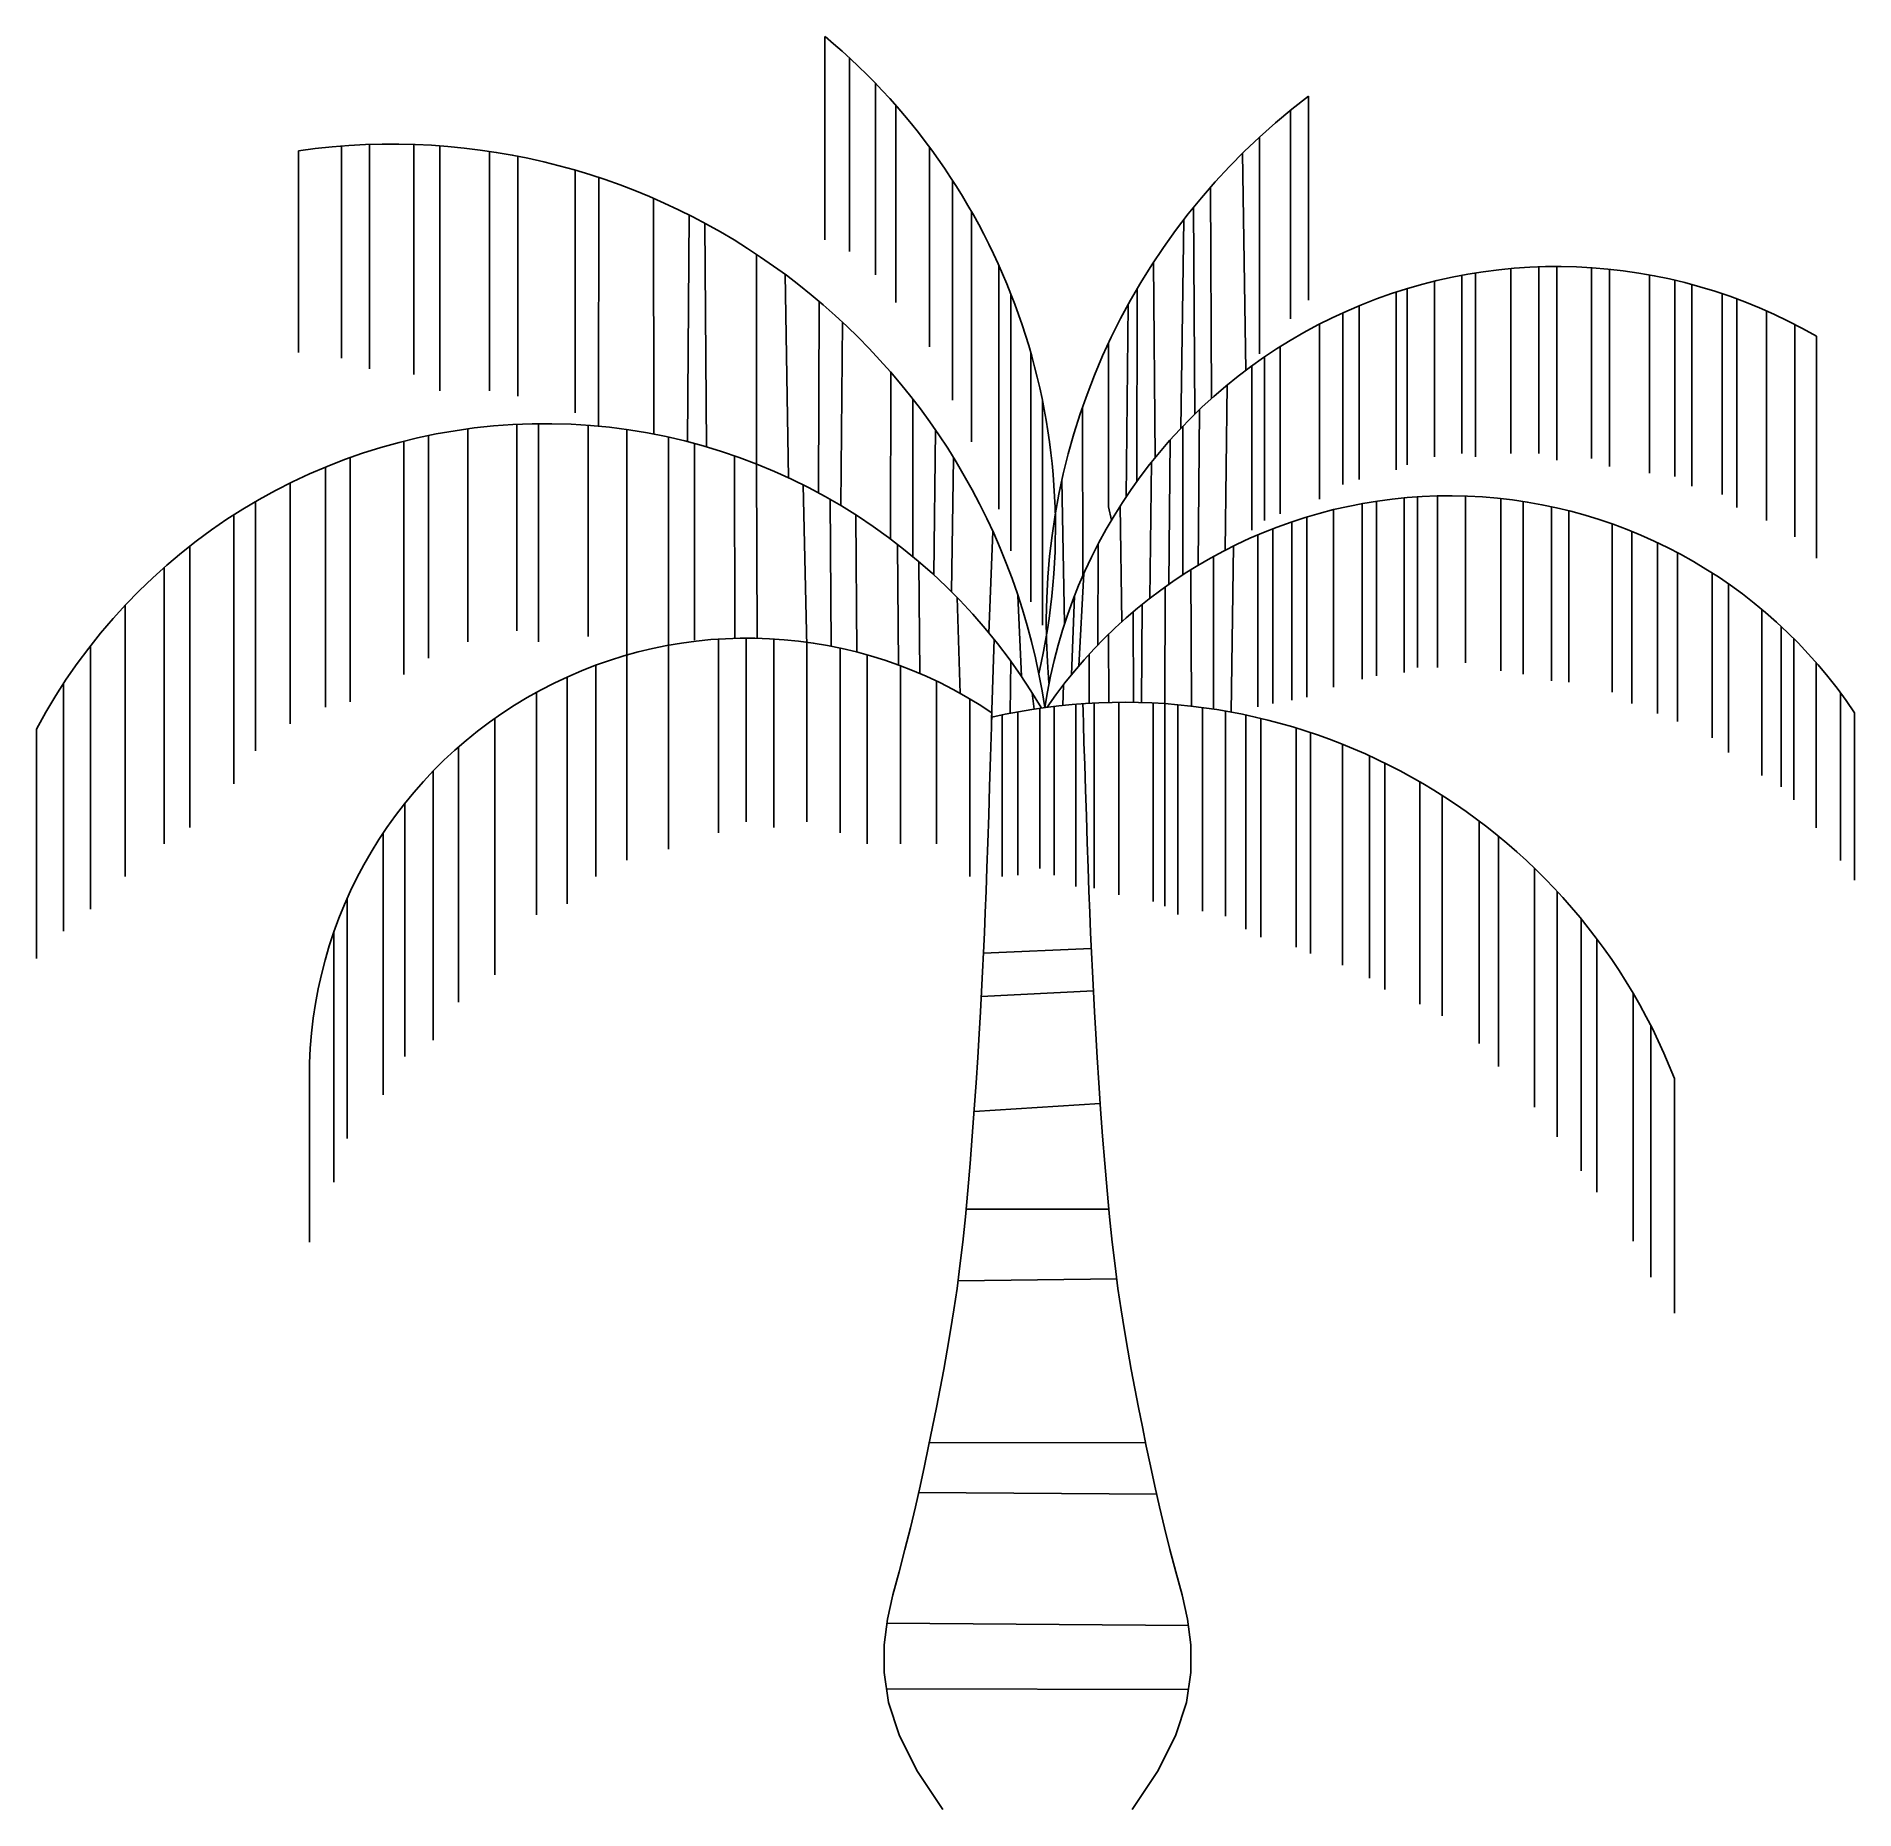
# Model space of a CAD drawing. Header units: millimetres. Extents: x 344.08 to 347.7, y 2548.03 to 2551.56.
import ezdxf

# ---------------------------------------------------------------- set-up
doc = ezdxf.new("R2010")
doc.units = ezdxf.units.MM
doc.header["$LTSCALE"] = 10
doc.layers.add('Vegetais', color=94, linetype='Continuous')

msp = doc.modelspace()

# ---------------------------------------------------------------- linework, layer by layer
at = {"layer": 'Vegetais'}
for p, q in [((345.6508, 2551.5592), (345.6508, 2551.1536)), ((345.6998, 2551.5161), (345.6998, 2551.1305)), ((345.7517, 2551.4653), (345.7517, 2551.0842)), ((346.6142, 2551.4401), (346.6142, 2551.0334)), ((345.7918, 2551.4217), (345.7918, 2551.0288)), ((346.5779, 2551.4117), (346.5779, 2550.9964)), ((346.5161, 2551.3583), (346.5161, 2550.9271)), ((344.602, 2551.3314), (344.602, 2550.9292)), ((344.6874, 2551.3407), (344.6874, 2550.9183)), ((344.7433, 2551.3437), (344.7433, 2550.8966)), ((344.8315, 2551.3437), (344.8315, 2550.8857)), ((344.8838, 2551.3409), (344.8838, 2550.8531)), ((344.9824, 2551.3299), (344.9824, 2550.8531)), ((345.0391, 2551.3201), (345.0391, 2550.8422)), ((345.8593, 2551.3381), (345.8593, 2550.941)), ((346.4824, 2551.3262), (346.4891, 2550.894)), ((345.1534, 2551.2924), (345.1534, 2550.8096)), ((345.2005, 2551.2778), (345.1997, 2550.7827)), ((345.9047, 2551.2726), (345.9047, 2550.8347)), ((346.4187, 2551.2587), (346.4206, 2550.8378)), ((345.3093, 2551.2364), (345.3098, 2550.767)), ((346.385, 2551.2189), (346.3873, 2550.8066)), ((345.3805, 2551.203), (345.3766, 2550.7521)), ((345.4114, 2551.1869), (345.415, 2550.7415)), ((345.9429, 2551.2096), (345.9429, 2550.7515)), ((346.3653, 2551.1939), (346.3596, 2550.7785)), ((345.5141, 2551.1254), (345.5146, 2550.7053)), ((345.9974, 2551.1023), (345.9974, 2550.6175)), ((346.3052, 2551.1093), (346.3083, 2550.72)), ((345.5713, 2551.0852), (345.5784, 2550.6798)), ((346.8651, 2551.0716), (346.8651, 2550.7218)), ((346.9193, 2551.0832), (346.9193, 2550.7283)), ((346.9463, 2551.0879), (346.9463, 2550.7218)), ((347.017, 2551.0967), (347.017, 2550.7283)), ((347.0729, 2551.1001), (347.0729, 2550.7283)), ((347.1089, 2551.1008), (347.1089, 2550.7153)), ((347.1774, 2551.0985), (347.1774, 2550.7185)), ((347.2137, 2551.0954), (347.2137, 2550.7022)), ((347.2933, 2551.0841), (347.2933, 2550.6892)), ((347.344, 2551.0735), (347.344, 2550.6827)), ((345.6392, 2551.0313), (345.6378, 2550.65)), ((346.021, 2551.0461), (346.021, 2550.5344)), ((346.2725, 2551.0566), (346.2719, 2550.6725)), ((346.7888, 2551.0499), (346.7888, 2550.6957)), ((346.8108, 2551.0568), (346.8108, 2550.7055)), ((347.3775, 2551.0651), (347.3775, 2550.6632)), ((347.4378, 2551.0468), (347.4378, 2550.6469)), ((347.4672, 2551.0364), (347.4672, 2550.6208)), ((346.2544, 2551.0247), (346.2507, 2550.642)), ((346.6823, 2551.0085), (346.6823, 2550.6664)), ((346.7152, 2551.0228), (346.7152, 2550.6762)), ((347.526, 2551.0126), (347.526, 2550.5948)), ((345.6859, 2550.9896), (345.6826, 2550.6244)), ((346.6361, 2550.9861), (346.6361, 2550.6371)), ((347.5828, 2550.9853), (347.5828, 2550.5622)), ((347.6257, 2550.9618), (347.6257, 2550.5199)), ((346.061, 2550.9278), (346.061, 2550.4327)), ((346.2154, 2550.948), (346.2154, 2550.6222)), ((346.5265, 2550.9208), (346.5265, 2550.5948)), ((346.5575, 2550.9412), (346.5575, 2550.6078)), ((345.782, 2550.8897), (345.7815, 2550.5579)), ((346.5013, 2550.903), (346.5013, 2550.5753)), ((346.4521, 2550.8648), (346.4477, 2550.5356)), ((345.8259, 2550.8362), (345.8256, 2550.5231)), ((346.084, 2550.8334), (346.084, 2550.3865)), ((346.1635, 2550.8199), (346.1641, 2550.4839)), ((346.3965, 2550.8155), (346.3942, 2550.5057)), ((344.9391, 2550.7774), (344.9391, 2550.3531)), ((345.0371, 2550.7864), (345.0371, 2550.3748)), ((345.0803, 2550.7877), (345.0803, 2550.3531)), ((345.179, 2550.7845), (345.179, 2550.364)), ((345.256, 2550.7761), (345.2559, 2550.3267)), ((346.3636, 2550.7826), (346.3634, 2550.4865)), ((344.812, 2550.7529), (344.812, 2550.2879)), ((344.8612, 2550.7641), (344.8612, 2550.3205)), ((345.3389, 2550.761), (345.3389, 2549.9401)), ((345.3907, 2550.7484), (345.3907, 2550.3565)), ((345.8708, 2550.7748), (345.8675, 2550.4865)), ((346.3386, 2550.7556), (346.3356, 2550.4677)), ((344.7047, 2550.7201), (344.7047, 2550.2335)), ((345.4706, 2550.7237), (345.4712, 2550.3601)), ((345.5146, 2550.7073), (345.516, 2550.3602)), ((345.9071, 2550.7192), (345.9029, 2550.4527)), ((346.3015, 2550.7116), (346.2976, 2550.4396)), ((344.5852, 2550.6694), (344.5852, 2550.1901)), ((344.6561, 2550.7014), (344.6561, 2550.2227)), ((346.1224, 2550.6742), (346.1281, 2550.3895)), ((344.5167, 2550.6326), (344.5167, 2550.1357)), ((345.607, 2550.666), (345.6149, 2550.3438)), ((345.6609, 2550.6371), (345.6629, 2550.3444)), ((346.7491, 2550.6332), (346.7491, 2550.2855)), ((346.8044, 2550.6399), (346.8044, 2550.292)), ((346.8314, 2550.642), (346.8314, 2550.3018)), ((346.8707, 2550.6438), (346.8707, 2550.3018)), ((346.9268, 2550.6435), (346.9268, 2550.3116)), ((346.9971, 2550.6385), (346.9971, 2550.2953)), ((347.0413, 2550.6328), (347.0413, 2550.2888)), ((344.4734, 2550.6062), (344.4734, 2550.0705)), ((345.7121, 2550.6061), (345.7143, 2550.3327)), ((346.2154, 2550.6222), (346.2215, 2550.5956)), ((346.239, 2550.6241), (346.242, 2550.393)), ((346.6105, 2550.6018), (346.6105, 2550.2432)), ((346.6637, 2550.6164), (346.6637, 2550.2627)), ((346.721, 2550.6285), (346.721, 2550.279)), ((347.0982, 2550.6223), (347.0982, 2550.2757)), ((347.1325, 2550.6142), (347.1325, 2550.2725)), ((345.9849, 2550.5732), (345.9775, 2550.3707)), ((346.5129, 2550.5663), (346.5129, 2550.2237)), ((346.5428, 2550.5784), (346.5428, 2550.2302)), ((346.5808, 2550.5922), (346.5808, 2550.2367)), ((347.2186, 2550.5881), (347.2186, 2550.253)), ((347.258, 2550.5732), (347.258, 2550.2302)), ((344.3858, 2550.544), (344.3858, 2549.9835)), ((345.7951, 2550.5475), (345.7974, 2550.3068)), ((346.1952, 2550.5485), (346.1941, 2550.3466)), ((346.4247, 2550.5233), (346.425, 2550.219)), ((346.4648, 2550.5442), (346.4598, 2550.2131)), ((347.3094, 2550.5506), (347.3094, 2550.2106)), ((347.3491, 2550.5307), (347.3491, 2550.1944)), ((344.3346, 2550.5015), (344.3346, 2549.9509)), ((345.8378, 2550.5128), (345.8395, 2550.2901)), ((346.1665, 2550.4892), (346.1562, 2550.3049)), ((346.3794, 2550.4967), (346.3808, 2550.2249)), ((347.4178, 2550.4906), (347.4178, 2550.1618)), ((346.3284, 2550.4626), (346.3277, 2550.2298)), ((347.4505, 2550.4687), (347.4505, 2550.1325)), ((344.2569, 2550.4263), (344.2569, 2549.8857)), ((345.914, 2550.4415), (345.9202, 2550.2505)), ((346.0352, 2550.445), (346.042, 2550.2847)), ((346.148, 2550.445), (346.1416, 2550.2874)), ((346.2828, 2550.4278), (346.2815, 2550.2322)), ((347.5168, 2550.4179), (347.5168, 2550.0869)), ((346.2647, 2550.4129), (346.2651, 2550.2325)), ((347.5553, 2550.384), (347.5553, 2550.0641)), ((344.1876, 2550.3454), (344.1876, 2549.8205)), ((345.4384, 2550.3585), (345.4384, 2549.9727)), ((345.4939, 2550.3604), (345.4939, 2549.9944)), ((345.5492, 2550.3588), (345.5492, 2549.9835)), ((345.6149, 2550.3523), (345.6149, 2549.9944)), ((345.9875, 2550.3584), (345.9828, 2550.1972)), ((346.2153, 2550.3679), (346.2161, 2550.2323)), ((347.5805, 2550.3597), (347.5805, 2550.0381)), ((345.1944, 2550.3066), (345.1944, 2549.8857)), ((345.2559, 2550.3267), (345.2559, 2549.9183)), ((345.6808, 2550.3407), (345.6808, 2549.9727)), ((345.735, 2550.3271), (345.735, 2549.9509)), ((345.8009, 2550.3055), (345.8009, 2549.9509)), ((346.0211, 2550.3143), (346.0198, 2550.2109)), ((346.1768, 2550.3281), (346.1769, 2550.2307)), ((347.6253, 2550.3118), (347.6253, 2549.9827)), ((344.1336, 2550.27), (344.1336, 2549.777)), ((345.1371, 2550.2831), (345.1371, 2549.8314)), ((345.873, 2550.2749), (345.873, 2549.9509)), ((345.076, 2550.2526), (345.076, 2549.8096)), ((345.939, 2550.2397), (345.939, 2549.8857)), ((346.0638, 2550.2512), (346.0672, 2550.2191)), ((346.126, 2550.2678), (346.1247, 2550.2265)), ((346.2358, 2550.2327), (346.2358, 2549.8493)), ((347.6739, 2550.2515), (347.6739, 2549.9176)), ((344.9934, 2550.201), (344.9934, 2549.6901)), ((346.0037, 2550.2076), (346.0037, 2549.8857)), ((346.0347, 2550.2137), (346.0347, 2549.8883)), ((346.0789, 2550.2209), (346.0789, 2549.9014)), ((346.1071, 2550.2245), (346.1071, 2549.8883)), ((346.1504, 2550.2289), (346.1504, 2549.8655)), ((346.1867, 2550.2312), (346.1867, 2549.8623)), ((346.3047, 2550.2312), (346.3047, 2549.8362)), ((346.3277, 2550.2298), (346.3277, 2549.8265)), ((346.3537, 2550.2277), (346.3537, 2549.8102)), ((346.403, 2550.2221), (346.403, 2549.8167)), ((346.4483, 2550.2151), (346.4483, 2549.8069)), ((346.4894, 2550.2072), (346.4894, 2549.7809)), ((346.519, 2550.2005), (346.519, 2549.7646)), ((347.7018, 2550.2118), (347.7018, 2549.8786)), ((344.0799, 2550.1792), (344.0799, 2549.7227)), ((346.5894, 2550.1814), (346.5894, 2549.7451)), ((346.6182, 2550.1722), (346.6182, 2549.7321)), ((344.921, 2550.144), (344.921, 2549.6357)), ((346.6816, 2550.1491), (346.6816, 2549.7093)), ((346.7355, 2550.126), (346.7355, 2549.6832)), ((344.8701, 2550.0956), (344.8701, 2549.5596)), ((346.766, 2550.1115), (346.766, 2549.6604)), ((346.8359, 2550.0742), (346.8359, 2549.6311)), ((344.8137, 2550.0316), (344.8137, 2549.527)), ((346.8801, 2550.0472), (346.8801, 2549.6083)), ((346.9542, 2549.9958), (346.9542, 2549.553)), ((344.7707, 2549.9726), (344.7707, 2549.4509)), ((346.9921, 2549.966), (346.9921, 2549.5074)), ((347.0639, 2549.9022), (347.0639, 2549.426)), ((344.699, 2549.8426), (344.699, 2549.364)), ((347.1094, 2549.8558), (347.1094, 2549.3674)), ((347.1569, 2549.8013), (347.1569, 2549.2991)), ((344.6725, 2549.7757), (344.6725, 2549.277)), ((347.1886, 2549.7609), (347.1886, 2549.2567)), ((347.2605, 2549.6529), (347.2605, 2549.1591)), ((347.2961, 2549.588), (347.2961, 2549.0874)), ((344.6237, 2549.4835), (344.6237, 2549.1574)), ((347.3429, 2549.4835), (347.3429, 2549.0158))]:
    msp.add_line(p, q, dxfattribs=at)
at = {"layer": 'Vegetais', "color": 34}
for p, q in [((345.9666, 2549.7333), (346.1811, 2549.7421)), ((345.9622, 2549.6465), (346.1854, 2549.6582)), ((345.9479, 2549.4177), (346.199, 2549.4338)), ((345.932, 2549.2234), (346.2162, 2549.2231)), ((345.9158, 2549.0802), (346.2319, 2549.084)), ((345.8588, 2548.7585), (346.2895, 2548.7578)), ((345.8374, 2548.6585), (346.3115, 2548.6554)), ((345.7742, 2548.3983), (346.3746, 2548.3937)), ((345.7735, 2548.2673), (346.3745, 2548.2662))]:
    msp.add_line(p, q, dxfattribs=at)
for points in [[(345.8854, 2548.027), (345.8335, 2548.1048), (345.7984, 2548.1758), (345.7776, 2548.2407), (345.7685, 2548.3002), (345.7686, 2548.3552), (345.7753, 2548.4065), (345.7861, 2548.4547), (345.7984, 2548.5007), (345.8101, 2548.5452), (345.821, 2548.5884), (345.831, 2548.6304), (345.8403, 2548.6714), (345.849, 2548.7115), (345.8573, 2548.7508), (345.8651, 2548.7895), (345.8727, 2548.8277), (345.8801, 2548.8657), (345.8873, 2548.9037), (345.8943, 2548.9422), (345.9011, 2548.9817), (345.9075, 2549.0226), (345.9138, 2549.0652), (345.9197, 2549.11), (345.9253, 2549.1574), (345.9306, 2549.2077), (345.9355, 2549.2602), (345.9401, 2549.314), (345.9443, 2549.3683), (345.9482, 2549.4221), (345.9518, 2549.4746), (345.955, 2549.525), (345.9579, 2549.5723), (345.9605, 2549.616), (345.9628, 2549.6569), (345.9648, 2549.6961), (345.9667, 2549.7345), (345.9684, 2549.7734), (345.97, 2549.8137), (345.9717, 2549.8565), (345.9733, 2549.9029), (345.9751, 2549.9537), (345.9769, 2550.0081), (345.9787, 2550.0653), (345.9806, 2550.1242), (345.9824, 2550.1839), (345.9833, 2550.2118)], [(346.2628, 2548.027), (346.3147, 2548.1048), (346.3498, 2548.1758), (346.3706, 2548.2407), (346.3797, 2548.3002), (346.3796, 2548.3552), (346.3729, 2548.4065), (346.3621, 2548.4547), (346.3498, 2548.5007), (346.338, 2548.5452), (346.3272, 2548.5884), (346.3172, 2548.6304), (346.3079, 2548.6714), (346.2991, 2548.7115), (346.2909, 2548.7508), (346.283, 2548.7895), (346.2755, 2548.8277), (346.2681, 2548.8657), (346.2609, 2548.9037), (346.2539, 2548.9422), (346.2471, 2548.9817), (346.2406, 2549.0226), (346.2344, 2549.0652), (346.2285, 2549.11), (346.2229, 2549.1574), (346.2176, 2549.2077), (346.2127, 2549.2602), (346.2081, 2549.314), (346.2039, 2549.3683), (346.1999, 2549.4221), (346.1964, 2549.4746), (346.1932, 2549.525), (346.1903, 2549.5723), (346.1877, 2549.616), (346.1854, 2549.6569), (346.1834, 2549.6961), (346.1815, 2549.7345), (346.1798, 2549.7734), (346.1782, 2549.8137), (346.1765, 2549.8565), (346.1749, 2549.9029), (346.1731, 2549.9534), (346.1714, 2550.0061), (346.1697, 2550.0585), (346.1681, 2550.1082), (346.1667, 2550.1526), (346.1656, 2550.1894), (346.1648, 2550.216), (346.1643, 2550.2299)]]:
    msp.add_lwpolyline(points, dxfattribs=at)
at = {"layer": 'Vegetais'}
for centre, radius, start, end in [((344.8321, 2550.5783), 1.2777, 346.9366, 50.1467), ((347.4054, 2550.3911), 1.3139, 127.029, 185.245), ((344.7871, 2550.0287), 1.3157, 8.455, 98.0887), ((347.1086, 2550.0692), 1.0315, 59.9157, 171.4721), ((345.0927, 2549.6406), 1.1471, 30.4906, 151.9985), ((346.8938, 2549.6725), 0.9715, 33.7156, 145.5004), ((345.4962, 2549.488), 0.8725, 56.0604, 180.2922), ((346.2456, 2549.0545), 1.1782, 21.3554, 102.8752)]:
    msp.add_arc(centre, radius, start, end, dxfattribs=at)

doc.saveas('drawing.dxf')
